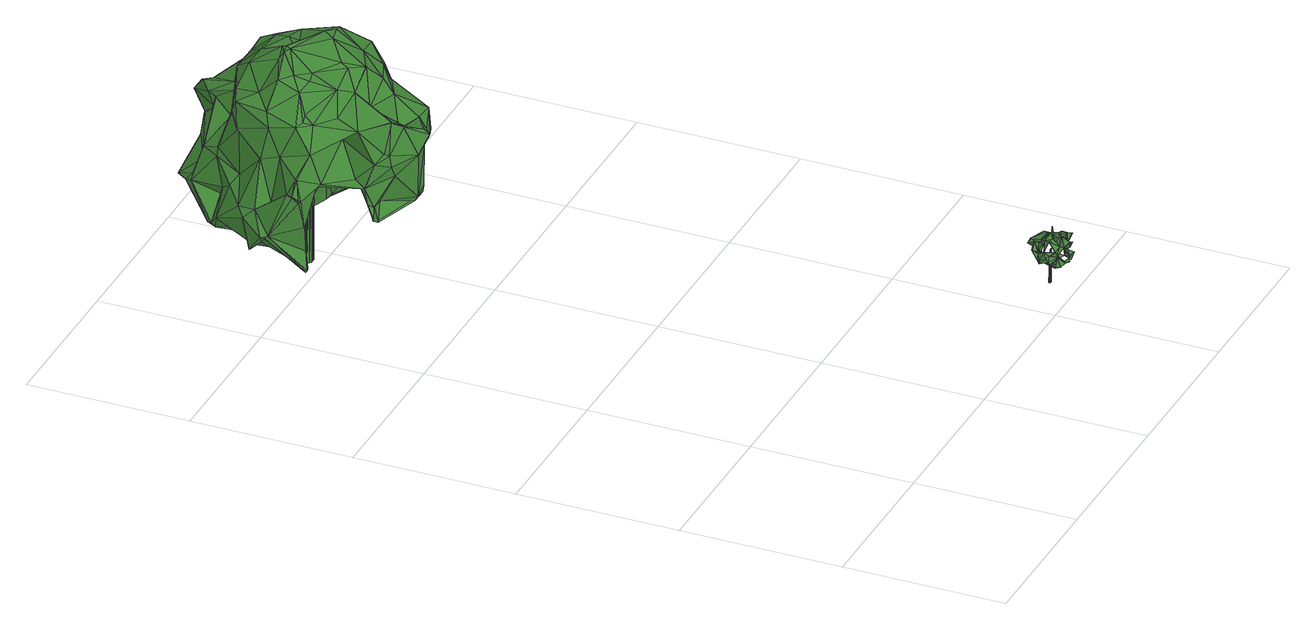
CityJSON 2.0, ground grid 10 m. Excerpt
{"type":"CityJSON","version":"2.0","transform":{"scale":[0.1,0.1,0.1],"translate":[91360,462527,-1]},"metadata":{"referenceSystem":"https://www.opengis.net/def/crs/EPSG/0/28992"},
"CityObjects":{
"tree1":{"type":"SolitaryVegetationObject","attributes":{"gtid":46,"crown_width_m":13.73,"crown_median_z":6.91,"trunk_H_m":7.35,"trunk_DBH_m":0.721,"trunk_radius_m":0.361,"trunk_base_height_m":-0.44,"original_gtid":"46"},"geometry":[{"type":"Solid","lod":"3","boundaries":[[[[0,1,2]],[[3,4,5]],[[6,7,8]],[[9,10,11]],[[12,13,14]],[[15,16,17]],[[18,19,20]],[[21,22,23]],[[24,25,26]],[[27,28,29]],[[30,31,32]],[[33,34,35]],[[36,37,38]],[[14,39,40]],[[41,42,43]],[[13,43,42]],[[44,45,46]],[[47,48,49]],[[50,51,52]],[[53,51,50]],[[54,55,56]],[[57,56,55]],[[32,58,30]],[[10,30,58]],[[59,18,60]],[[60,18,20]],[[61,2,1]],[[62,63,32]],[[64,65,66]],[[64,66,67]],[[68,69,70]],[[71,72,73]],[[74,75,76]],[[77,78,79]],[[80,81,47]],[[82,33,4]],[[83,84,85]],[[86,87,88]],[[89,90,91]],[[92,91,90]],[[86,93,56]],[[86,56,57]],[[94,95,37]],[[53,96,97]],[[70,98,99]],[[100,91,92]],[[101,102,103]],[[47,92,80]],[[35,104,105]],[[23,106,107]],[[108,109,110]],[[111,109,108]],[[112,113,114]],[[105,104,15]],[[48,115,49]],[[57,116,117]],[[118,57,117]],[[57,55,116]],[[119,120,76]],[[121,122,123]],[[45,121,46]],[[25,87,124]],[[106,39,125]],[[75,71,20]],[[21,17,22]],[[126,127,128]],[[34,129,35]],[[5,130,3]],[[114,88,131]],[[114,131,112]],[[60,132,133]],[[31,30,134]],[[57,87,86]],[[118,87,57]],[[105,15,135]],[[136,137,1]],[[116,138,139]],[[140,139,138]],[[141,142,143]],[[64,144,145]],[[146,64,145]],[[147,148,149]],[[148,31,149]],[[150,151,152]],[[68,70,71]],[[99,123,122]],[[123,98,153]],[[123,153,121]],[[154,155,52]],[[156,104,35]],[[6,146,145]],[[152,157,158]],[[151,157,152]],[[159,160,17]],[[17,160,22]],[[161,162,163]],[[161,163,7]],[[81,164,47]],[[154,150,148]],[[150,152,148]],[[165,110,83]],[[152,31,148]],[[166,34,142]],[[167,168,111]],[[34,169,170]],[[6,8,146]],[[106,171,172]],[[125,171,106]],[[172,171,89]],[[49,26,100]],[[100,173,47]],[[174,162,175]],[[176,29,28]],[[165,177,178]],[[99,98,123]],[[151,179,180]],[[181,180,179]],[[143,142,170]],[[65,177,165]],[[56,59,54]],[[15,21,135]],[[39,14,182]],[[13,182,14]],[[16,183,159]],[[133,140,138]],[[100,184,91]],[[36,89,91]],[[167,111,108]],[[185,11,175]],[[27,29,186]],[[125,89,171]],[[147,154,148]],[[187,176,188]],[[144,96,175]],[[189,77,79]],[[46,53,44]],[[159,17,16]],[[15,17,21]],[[159,183,160]],[[49,100,47]],[[190,191,120]],[[112,192,193]],[[83,28,165]],[[194,195,132]],[[8,7,196]],[[8,196,178]],[[166,142,141]],[[197,84,198]],[[199,42,41]],[[170,169,200]],[[156,201,104]],[[167,108,178]],[[165,178,108]],[[165,108,110]],[[202,157,151]],[[203,102,204]],[[203,204,196]],[[112,205,206]],[[133,132,140]],[[84,207,85]],[[208,85,207]],[[209,61,137]],[[197,207,84]],[[106,210,39]],[[160,210,106]],[[211,186,212]],[[18,213,19]],[[40,39,214]],[[40,214,183]],[[79,78,215]],[[12,43,13]],[[176,212,29]],[[77,81,215]],[[77,215,78]],[[136,1,0]],[[186,2,216]],[[217,202,180]],[[131,88,87]],[[184,218,219]],[[200,220,221]],[[102,101,222]],[[3,223,224]],[[60,20,73]],[[225,202,217]],[[71,226,72]],[[227,184,26]],[[25,24,228]],[[229,228,24]],[[132,208,230]],[[186,29,212]],[[151,180,202]],[[62,231,232]],[[86,213,93]],[[18,93,213]],[[190,131,19]],[[233,19,131]],[[32,231,62]],[[232,234,63]],[[235,12,14]],[[32,63,58]],[[101,103,183]],[[40,183,103]],[[39,210,214]],[[160,214,210]],[[168,236,102]],[[237,193,217]],[[168,102,222]],[[135,35,105]],[[33,35,135]],[[68,71,74]],[[75,74,71]],[[31,238,239]],[[174,10,240]],[[174,240,162]],[[130,223,3]],[[187,241,0]],[[242,107,243]],[[141,230,207]],[[244,43,12]],[[41,43,244]],[[34,82,169]],[[245,162,161]],[[245,161,145]],[[80,92,125]],[[185,246,52]],[[247,217,193]],[[46,248,51]],[[93,59,56]],[[203,7,163]],[[203,163,249]],[[55,54,138]],[[54,133,138]],[[103,250,249]],[[200,169,251]],[[229,131,87]],[[209,122,61]],[[143,221,141]],[[54,59,133]],[[115,24,26]],[[115,26,49]],[[202,225,252]],[[147,149,154]],[[253,229,205]],[[253,205,112]],[[187,195,241]],[[82,200,251]],[[243,172,254]],[[99,122,209]],[[111,168,222]],[[137,136,70]],[[222,201,111]],[[198,255,129]],[[174,11,10]],[[158,252,48]],[[215,199,41]],[[81,80,215]],[[150,179,151]],[[77,232,81]],[[154,179,150]],[[249,250,203]],[[256,203,250]],[[184,257,94]],[[224,94,257]],[[153,258,121]],[[121,248,46]],[[258,248,121]],[[218,37,36]],[[218,184,37]],[[94,37,184]],[[36,91,219]],[[21,5,33]],[[21,33,135]],[[4,33,5]],[[170,142,34]],[[140,230,221]],[[221,259,140]],[[33,82,34]],[[208,132,195]],[[53,46,51]],[[58,63,41]],[[58,41,244]],[[200,221,143]],[[200,143,170]],[[260,181,179]],[[59,93,18]],[[25,228,87]],[[87,228,229]],[[237,180,127]],[[256,250,103]],[[260,261,258]],[[188,195,187]],[[20,71,73]],[[121,45,262]],[[121,262,122]],[[73,194,60]],[[114,19,88]],[[198,109,255]],[[111,255,109]],[[70,69,98]],[[128,127,153]],[[153,127,258]],[[48,252,115]],[[31,239,32]],[[21,23,5]],[[258,180,181]],[[258,181,260]],[[217,180,237]],[[128,153,98]],[[243,263,242]],[[235,14,40]],[[0,241,226]],[[2,186,211]],[[221,230,141]],[[243,254,263]],[[242,263,254]],[[106,22,160]],[[119,233,120]],[[224,257,227]],[[80,199,215]],[[40,103,249]],[[242,254,172]],[[74,190,114]],[[19,114,190]],[[60,194,132]],[[74,76,190]],[[85,195,188]],[[261,248,258]],[[85,208,195]],[[99,209,70]],[[209,137,70]],[[50,96,53]],[[107,106,172]],[[107,172,243]],[[44,97,264]],[[247,252,225]],[[265,104,201]],[[0,211,187]],[[2,211,0]],[[187,211,212]],[[176,187,212]],[[149,134,155]],[[25,124,259]],[[67,66,266]],[[10,9,30]],[[134,30,9]],[[2,264,97]],[[73,72,194]],[[258,127,180]],[[116,139,117]],[[87,118,139]],[[116,55,138]],[[87,139,124]],[[126,98,69]],[[175,11,174]],[[202,252,158]],[[117,139,118]],[[112,267,113]],[[195,72,241]],[[182,42,199]],[[111,201,255]],[[129,255,201]],[[96,50,246]],[[34,166,129]],[[198,129,166]],[[183,222,101]],[[226,136,0]],[[74,114,68]],[[226,70,136]],[[178,236,167]],[[196,236,178]],[[60,133,59]],[[68,114,69]],[[216,97,144]],[[64,216,144]],[[195,194,72]],[[27,216,64]],[[186,216,27]],[[112,131,253]],[[206,193,192]],[[247,193,206]],[[244,12,235]],[[190,76,191]],[[90,89,125]],[[90,125,92]],[[169,82,251]],[[82,4,3]],[[222,265,201]],[[185,175,246]],[[16,265,183]],[[222,183,265]],[[259,227,26]],[[259,26,25]],[[65,266,66]],[[259,139,140]],[[259,124,139]],[[52,268,261]],[[36,38,89]],[[248,261,268]],[[23,269,5]],[[107,269,23]],[[216,2,97]],[[2,270,264]],[[45,264,270]],[[199,80,125]],[[53,97,44]],[[144,97,96]],[[247,225,217]],[[231,239,232]],[[47,164,48]],[[184,100,26]],[[226,71,70]],[[52,246,50]],[[52,155,185]],[[145,144,245]],[[175,162,245]],[[132,230,140]],[[149,155,154]],[[149,31,134]],[[207,230,208]],[[58,244,271]],[[58,271,10]],[[247,206,252]],[[115,252,206]],[[248,268,51]],[[9,11,185]],[[85,272,83]],[[188,272,85]],[[188,176,272]],[[28,83,272]],[[28,272,176]],[[206,205,115]],[[91,184,219]],[[198,166,197]],[[44,264,45]],[[200,273,220]],[[52,51,268]],[[183,214,160]],[[221,220,259]],[[106,23,22]],[[162,240,163]],[[235,274,244]],[[275,191,76]],[[20,233,75]],[[196,7,203]],[[229,24,205]],[[207,197,166]],[[166,141,207]],[[115,205,24]],[[240,274,249]],[[227,257,184]],[[175,245,144]],[[126,267,237]],[[114,113,267]],[[126,69,267]],[[69,114,267]],[[155,134,9]],[[155,9,185]],[[229,253,131]],[[189,234,77]],[[232,77,234]],[[41,63,234]],[[41,234,189]],[[215,41,79]],[[79,41,189]],[[98,126,128]],[[102,256,103]],[[232,63,62]],[[238,164,239]],[[158,164,276]],[[48,164,158]],[[81,232,239]],[[152,276,31]],[[158,276,152]],[[81,239,164]],[[220,3,224]],[[3,220,273]],[[182,199,125]],[[182,125,39]],[[10,274,240]],[[40,249,274]],[[40,274,235]],[[271,274,10]],[[167,236,168]],[[244,274,271]],[[83,109,84]],[[110,109,83]],[[198,84,109]],[[15,265,16]],[[182,13,42]],[[20,19,233]],[[120,233,131]],[[120,131,190]],[[237,127,126]],[[275,76,277]],[[76,120,277]],[[277,120,275]],[[96,246,175]],[[112,206,192]],[[31,276,238]],[[267,112,193]],[[82,273,200]],[[233,119,75]],[[76,75,119]],[[3,273,82]],[[196,204,236]],[[102,236,204]],[[223,94,224]],[[95,94,223]],[[164,238,276]],[[156,35,129]],[[156,129,201]],[[231,32,239]],[[265,15,104]],[[241,72,226]],[[64,67,27]],[[6,145,161]],[[6,161,7]],[[88,213,86]],[[19,213,88]],[[28,27,67]],[[61,122,262]],[[270,61,262]],[[270,2,61]],[[270,262,45]],[[61,1,137]],[[120,191,275]],[[179,154,278]],[[179,278,260]],[[52,278,154]],[[38,279,89]],[[37,279,38]],[[89,279,172]],[[261,278,52]],[[260,278,261]],[[130,279,223]],[[242,279,130]],[[223,279,95]],[[36,219,218]],[[242,172,279]],[[37,95,279]],[[240,249,163]],[[237,267,193]],[[220,224,280]],[[227,280,224]],[[259,280,227]],[[220,280,259]],[[92,47,173]],[[92,173,100]],[[28,266,165]],[[67,266,28]],[[65,146,177]],[[178,177,8]],[[8,177,146]],[[5,269,130]],[[130,269,242]],[[107,242,269]],[[256,102,203]],[[146,65,64]],[[165,266,65]],[[158,157,202]],[[281,282,283]],[[281,283,284]],[[284,283,285]],[[284,285,286]],[[283,282,287]],[[283,287,285]],[[285,287,288]],[[285,288,286]],[[287,282,289]],[[287,289,288]],[[288,289,290]],[[288,290,286]],[[289,282,291]],[[289,291,290]],[[290,291,292]],[[290,292,286]],[[291,282,293]],[[291,293,292]],[[292,293,294]],[[292,294,286]],[[294,293,295]],[[294,295,286]],[[293,282,296]],[[293,296,295]],[[295,296,297]],[[295,297,286]],[[296,282,298]],[[296,298,297]],[[298,282,299]],[[298,299,297]],[[297,299,300]],[[297,300,286]],[[299,282,301]],[[299,301,300]],[[300,301,302]],[[300,302,286]],[[301,282,303]],[[301,303,302]],[[302,303,304]],[[302,304,286]],[[304,303,305]],[[304,305,286]],[[303,282,306]],[[303,306,305]],[[305,306,307]],[[305,307,286]],[[306,282,308]],[[306,308,307]],[[307,308,309]],[[307,309,286]],[[308,282,310]],[[308,310,309]],[[309,310,311]],[[309,311,286]],[[310,282,312]],[[310,312,311]],[[311,312,313]],[[311,313,286]],[[312,282,314]],[[312,314,313]],[[313,314,315]],[[313,315,286]],[[314,282,316]],[[314,316,315]],[[315,316,317]],[[315,317,286]],[[316,282,318]],[[316,318,317]],[[317,318,319]],[[317,319,286]],[[318,282,320]],[[318,320,319]],[[319,320,321]],[[319,321,286]],[[320,282,322]],[[320,322,321]],[[321,322,323]],[[321,323,286]],[[322,282,281]],[[322,281,323]],[[323,281,324]],[[323,324,286]],[[324,281,284]],[[324,284,286]]]]}]},
"tree2":{"type":"SolitaryVegetationObject","attributes":{"gtid":101,"crown_width_m":2.88,"crown_median_z":1.42,"trunk_H_m":2.24,"trunk_DBH_m":0.0563,"trunk_radius_m":0.0281,"trunk_base_height_m":-0.82,"original_gtid":"103"},"geometry":[{"type":"MultiSurface","lod":"3","boundaries":[[[325,326,327]],[[328,326,325]],[[329,330,331]],[[332,333,334]],[[335,336,337]],[[338,339,340]],[[341,342,328]],[[341,326,328]],[[343,344,345]],[[346,347,348]],[[345,349,350]],[[351,352,353]],[[329,331,333]],[[354,355,336]],[[356,357,358]],[[359,326,325]],[[352,351,360]],[[361,362,363]],[[364,365,343]],[[366,345,367]],[[368,338,365]],[[369,370,350]],[[342,371,341]],[[365,338,343]],[[372,373,374]],[[372,375,376]],[[331,377,378]],[[342,328,325]],[[370,366,367]],[[377,379,347]],[[380,381,382]],[[383,384,385]],[[327,359,325]],[[327,386,359]],[[349,341,345]],[[387,388,381]],[[336,355,337]],[[389,369,390]],[[381,391,387]],[[342,325,326]],[[392,387,391]],[[366,389,345]],[[388,393,394]],[[395,396,346]],[[375,376,330]],[[345,344,394]],[[397,348,398]],[[399,378,400]],[[378,377,401]],[[347,401,377]],[[402,370,389]],[[366,370,369]],[[363,403,404]],[[358,357,405]],[[405,357,361]],[[362,363,406]],[[407,406,362]],[[328,342,326]],[[327,326,386]],[[378,331,400]],[[345,394,393]],[[345,393,349]],[[408,389,335]],[[352,368,336]],[[380,388,381]],[[335,409,355]],[[393,410,411]],[[391,412,392]],[[345,370,350]],[[413,353,339]],[[332,354,355]],[[414,415,363]],[[394,344,416]],[[351,368,360]],[[346,417,347]],[[334,400,418]],[[354,335,355]],[[419,330,420]],[[389,421,336]],[[366,421,389]],[[420,376,330]],[[330,329,420]],[[400,331,330]],[[360,418,422]],[[417,401,347]],[[377,378,399]],[[423,416,382]],[[423,382,424]],[[390,419,409]],[[409,419,329]],[[414,353,415]],[[396,373,417]],[[421,366,425]],[[392,391,424]],[[345,389,370]],[[403,406,404]],[[402,350,370]],[[409,335,390]],[[408,390,426]],[[393,411,408]],[[376,383,372]],[[369,408,426]],[[419,420,329]],[[360,427,418]],[[367,345,350]],[[428,338,340]],[[335,429,389]],[[335,389,390]],[[336,421,354]],[[389,366,369]],[[373,377,379]],[[429,335,421]],[[416,380,382]],[[356,412,387]],[[404,406,407]],[[359,386,326]],[[333,409,329]],[[430,372,383]],[[398,379,431]],[[419,390,337]],[[387,392,362]],[[422,351,414]],[[396,430,405]],[[383,376,384]],[[427,334,332]],[[415,339,351]],[[378,401,418]],[[356,374,414]],[[365,336,368]],[[365,364,336]],[[335,337,390]],[[384,430,383]],[[415,413,339]],[[407,362,392]],[[408,349,393]],[[429,421,425]],[[429,425,366]],[[344,343,380]],[[344,380,416]],[[384,374,414]],[[399,347,377]],[[377,431,379]],[[432,354,368]],[[430,396,433]],[[391,382,381]],[[434,364,410]],[[404,435,403]],[[384,375,374]],[[415,363,413]],[[333,334,355]],[[352,360,368]],[[352,434,365]],[[374,375,372]],[[411,410,402]],[[392,406,407]],[[393,434,410]],[[396,417,346]],[[336,434,352]],[[334,418,427]],[[390,408,335]],[[356,361,362]],[[363,404,406]],[[391,381,412]],[[373,379,398]],[[373,398,347]],[[398,348,347]],[[424,382,392]],[[382,391,392]],[[422,347,399]],[[422,415,351]],[[353,365,339]],[[418,400,378]],[[336,368,354]],[[352,365,353]],[[396,395,405]],[[403,363,406]],[[372,397,373]],[[333,355,409]],[[370,367,350]],[[371,349,341]],[[362,361,357]],[[398,431,397]],[[397,433,348]],[[396,348,433]],[[361,358,405]],[[356,358,361]],[[351,353,414]],[[333,400,334]],[[333,331,400]],[[336,364,434]],[[412,388,387]],[[412,381,388]],[[430,374,396]],[[396,374,373]],[[393,436,434]],[[388,436,393]],[[389,429,366]],[[394,416,437]],[[350,408,369]],[[349,408,350]],[[343,410,364]],[[345,410,343]],[[414,374,422]],[[381,437,416]],[[394,437,388]],[[381,388,437]],[[336,432,368]],[[345,350,402]],[[354,432,336]],[[388,380,436]],[[346,348,396]],[[380,343,436]],[[430,384,374]],[[365,434,436]],[[424,391,423]],[[381,423,391]],[[381,416,423]],[[436,338,365]],[[343,338,436]],[[427,332,355]],[[406,363,415]],[[356,387,362]],[[356,362,357]],[[422,401,417]],[[422,417,347]],[[373,347,417]],[[402,410,345]],[[415,417,363]],[[332,427,354]],[[422,417,415]],[[365,338,339]],[[414,417,374]],[[363,417,414]],[[426,390,369]],[[417,422,374]],[[406,392,362]],[[412,362,392]],[[356,362,412]],[[373,431,377]],[[373,397,431]],[[330,438,360]],[[400,330,360]],[[402,408,411]],[[400,360,399]],[[399,360,422]],[[375,384,376]],[[363,406,413]],[[415,413,406]],[[438,337,360]],[[330,337,438]],[[330,419,337]],[[422,418,401]],[[372,433,397]],[[430,433,372]],[[413,415,353]],[[421,335,354]],[[427,355,334]],[[354,427,355]],[[360,337,355]],[[360,355,427]],[[339,338,368]],[[339,368,351]],[[336,335,389]],[[402,389,408]],[[439,440,441]],[[439,441,442]],[[441,440,442]],[[442,440,443]],[[440,444,443]],[[443,444,442]],[[444,440,439]],[[444,439,442]]]}]}
},
"vertices":[
[118,441,108],[105,449,99],[108,455,114],[86,338,65],[83,336,71],[73,335,70],[65,417,145],[48,410,142],[68,415,148],[42,431,79],[34,415,97],[46,433,106],[10,385,92],[13,383,89],[19,386,98],[66,341,118],[62,347,121],[58,346,102],[153,413,48],[136,415,47],[142,416,72],[69,333,100],[58,345,95],[61,344,88],[93,400,42],[98,399,43],[88,398,59],[101,434,137],[106,421,141],[106,435,135],[26,425,68],[32,441,53],[20,420,65],[86,337,96],[108,344,107],[95,344,108],[67,365,87],[79,364,74],[67,361,83],[34,378,89],[33,384,107],[10,400,63],[14,383,86],[15,387,88],[87,473,106],[104,481,95],[95,482,94],[40,406,58],[50,409,45],[66,407,53],[82,463,100],[84,465,92],[60,461,80],[83,468,102],[150,390,50],[145,387,50],[150,393,46],[140,392,33],[22,413,71],[152,404,49],[147,411,76],[111,468,90],[14,413,49],[8,404,62],[77,433,141],[77,418,146],[90,419,140],[97,425,140],[125,445,65],[123,448,62],[127,449,67],[133,422,79],[135,422,99],[140,420,79],[117,437,71],[128,420,80],[109,428,72],[16,379,44],[16,378,44],[13,377,44],[28,386,60],[24,384,49],[98,344,91],[111,400,145],[120,384,134],[130,404,125],[141,398,33],[126,393,36],[129,414,37],[54,363,82],[51,390,86],[61,394,81],[34,391,72],[153,408,46],[93,363,69],[79,355,72],[79,450,109],[83,452,112],[113,463,54],[115,469,72],[64,401,71],[55,377,121],[62,380,135],[44,387,120],[67,341,118],[74,332,114],[50,358,82],[52,353,70],[93,396,148],[103,382,138],[103,398,148],[87,373,138],[105,431,31],[108,437,35],[117,432,41],[78,411,37],[139,384,49],[133,383,46],[127,390,36],[117,405,73],[106,407,47],[109,481,75],[114,474,78],[111,478,75],[121,390,59],[35,381,86],[102,440,46],[84,452,53],[96,452,62],[94,359,120],[73,337,67],[122,413,38],[142,403,87],[133,396,64],[37,435,73],[75,329,111],[110,442,87],[112,454,82],[135,389,60],[126,385,55],[129,382,75],[111,374,103],[111,355,102],[117,354,84],[75,447,128],[67,436,137],[74,419,148],[56,447,54],[43,449,42],[43,442,67],[45,452,41],[52,451,39],[43,446,40],[97,476,65],[54,466,60],[53,450,80],[85,352,101],[53,447,39],[46,429,39],[57,349,103],[53,353,97],[48,422,131],[43,434,125],[40,414,125],[30,409,53],[97,403,149],[113,369,117],[80,385,142],[79,381,140],[115,346,86],[118,347,87],[52,361,81],[50,356,72],[44,409,76],[42,433,108],[54,441,111],[118,430,131],[74,416,149],[72,413,149],[60,472,56],[70,462,52],[66,475,54],[15,382,87],[52,363,117],[84,382,66],[55,450,85],[104,445,131],[133,431,118],[134,422,122],[13,378,43],[111,427,45],[100,428,54],[82,432,41],[82,442,38],[149,409,83],[136,420,102],[56,404,142],[117,375,124],[109,372,128],[18,381,69],[112,351,77],[71,364,122],[56,447,40],[52,399,134],[60,396,138],[82,412,36],[80,431,40],[121,378,118],[133,395,106],[113,465,79],[53,365,85],[116,441,122],[117,438,126],[145,413,45],[60,376,105],[22,382,51],[95,447,127],[75,448,34],[82,371,75],[78,381,92],[102,363,62],[112,360,83],[68,372,132],[80,345,67],[103,361,55],[74,442,36],[127,424,88],[101,373,67],[98,399,42],[97,402,40],[123,388,92],[17,413,48],[15,406,55],[124,400,63],[10,402,61],[19,387,98],[66,397,140],[83,450,48],[24,413,52],[20,413,49],[36,411,117],[130,428,105],[53,351,60],[47,351,64],[16,391,89],[53,438,127],[74,450,95],[76,440,37],[92,474,82],[36,394,121],[41,392,122],[112,346,84],[62,421,39],[97,416,44],[49,353,66],[95,366,128],[46,393,124],[98,371,66],[93,477,66],[105,378,70],[66,479,55],[68,465,67],[106,477,95],[48,352,64],[93,469,105],[63,347,121],[94,417,141],[106,440,38],[86,465,89],[60,353,70],[106,470,97],[28,406,74],[117,414,134],[94,360,70],[34,403,101],[94,407,65],[43,431,44],[109,400,68],[59,467,62],[60,354,69],[103,361,56],[86,407,6],[82,408,6],[86,408,6],[87,407,79],[87,408,79],[83,407,79],[86,409,6],[87,409,79],[85,410,6],[86,410,79],[84,411,6],[85,410,79],[83,411,6],[84,410,79],[83,411,79],[82,411,6],[82,410,79],[81,411,6],[80,410,6],[81,410,79],[79,409,6],[80,409,79],[79,408,6],[80,408,79],[80,407,79],[79,407,6],[80,406,79],[79,406,6],[80,405,79],[80,405,6],[81,404,79],[81,404,6],[82,404,79],[82,404,6],[83,403,79],[83,404,6],[84,404,79],[84,404,6],[85,404,79],[85,405,6],[86,404,79],[86,406,6],[86,405,79],[87,406,79],
[250,15,18],[247,16,17],[247,14,17],[249,17,18],[229,23,16],[226,19,19],[221,19,20],[224,25,26],[224,22,21],[226,22,23],[232,26,23],[232,24,27],[230,24,23],[236,18,33],[234,16,30],[236,17,33],[247,21,21],[251,20,15],[239,20,30],[243,17,29],[243,23,28],[223,4,23],[224,9,25],[221,6,21],[243,21,23],[242,25,24],[230,17,30],[233,20,27],[233,15,28],[230,26,28],[229,24,23],[234,9,21],[238,5,22],[236,6,18],[247,13,16],[227,19,24],[233,6,22],[236,8,24],[231,8,28],[236,22,29],[235,21,29],[239,32,24],[246,27,26],[233,21,28],[240,26,21],[242,27,24],[247,22,21],[226,10,17],[224,10,20],[228,11,21],[228,15,16],[228,16,16],[220,13,23],[221,15,24],[220,12,22],[241,15,29],[241,13,28],[242,11,31],[230,13,18],[231,13,18],[234,13,15],[245,13,15],[238,11,25],[240,16,27],[236,27,24],[236,26,20],[240,11,28],[239,9,27],[239,21,26],[243,17,28],[227,3,22],[226,6,22],[223,10,18],[221,9,20],[223,15,25],[223,20,21],[223,14,25],[240,23,25],[229,4,30],[230,4,32],[230,5,22],[234,6,30],[235,6,30],[239,24,22],[230,23,17],[239,22,26],[240,22,25],[237,11,25],[232,10,34],[230,12,24],[231,11,28],[244,15,30],[224,9,26],[223,17,27],[233,21,17],[229,23,17],[232,31,25],[227,12,26],[242,11,30],[243,8,31],[235,31,24],[238,26,15],[226,22,24],[237,18,36],[235,31,23],[227,10,18],[220,13,22],[229,25,31],[224,9,20],[236,22,28],[229,2,34],[239,19,30],[241,15,28],[226,21,23],[233,17,2],[232,18,2],[233,18,2],[233,17,24],[232,17,24],[232,17,2]
]}
